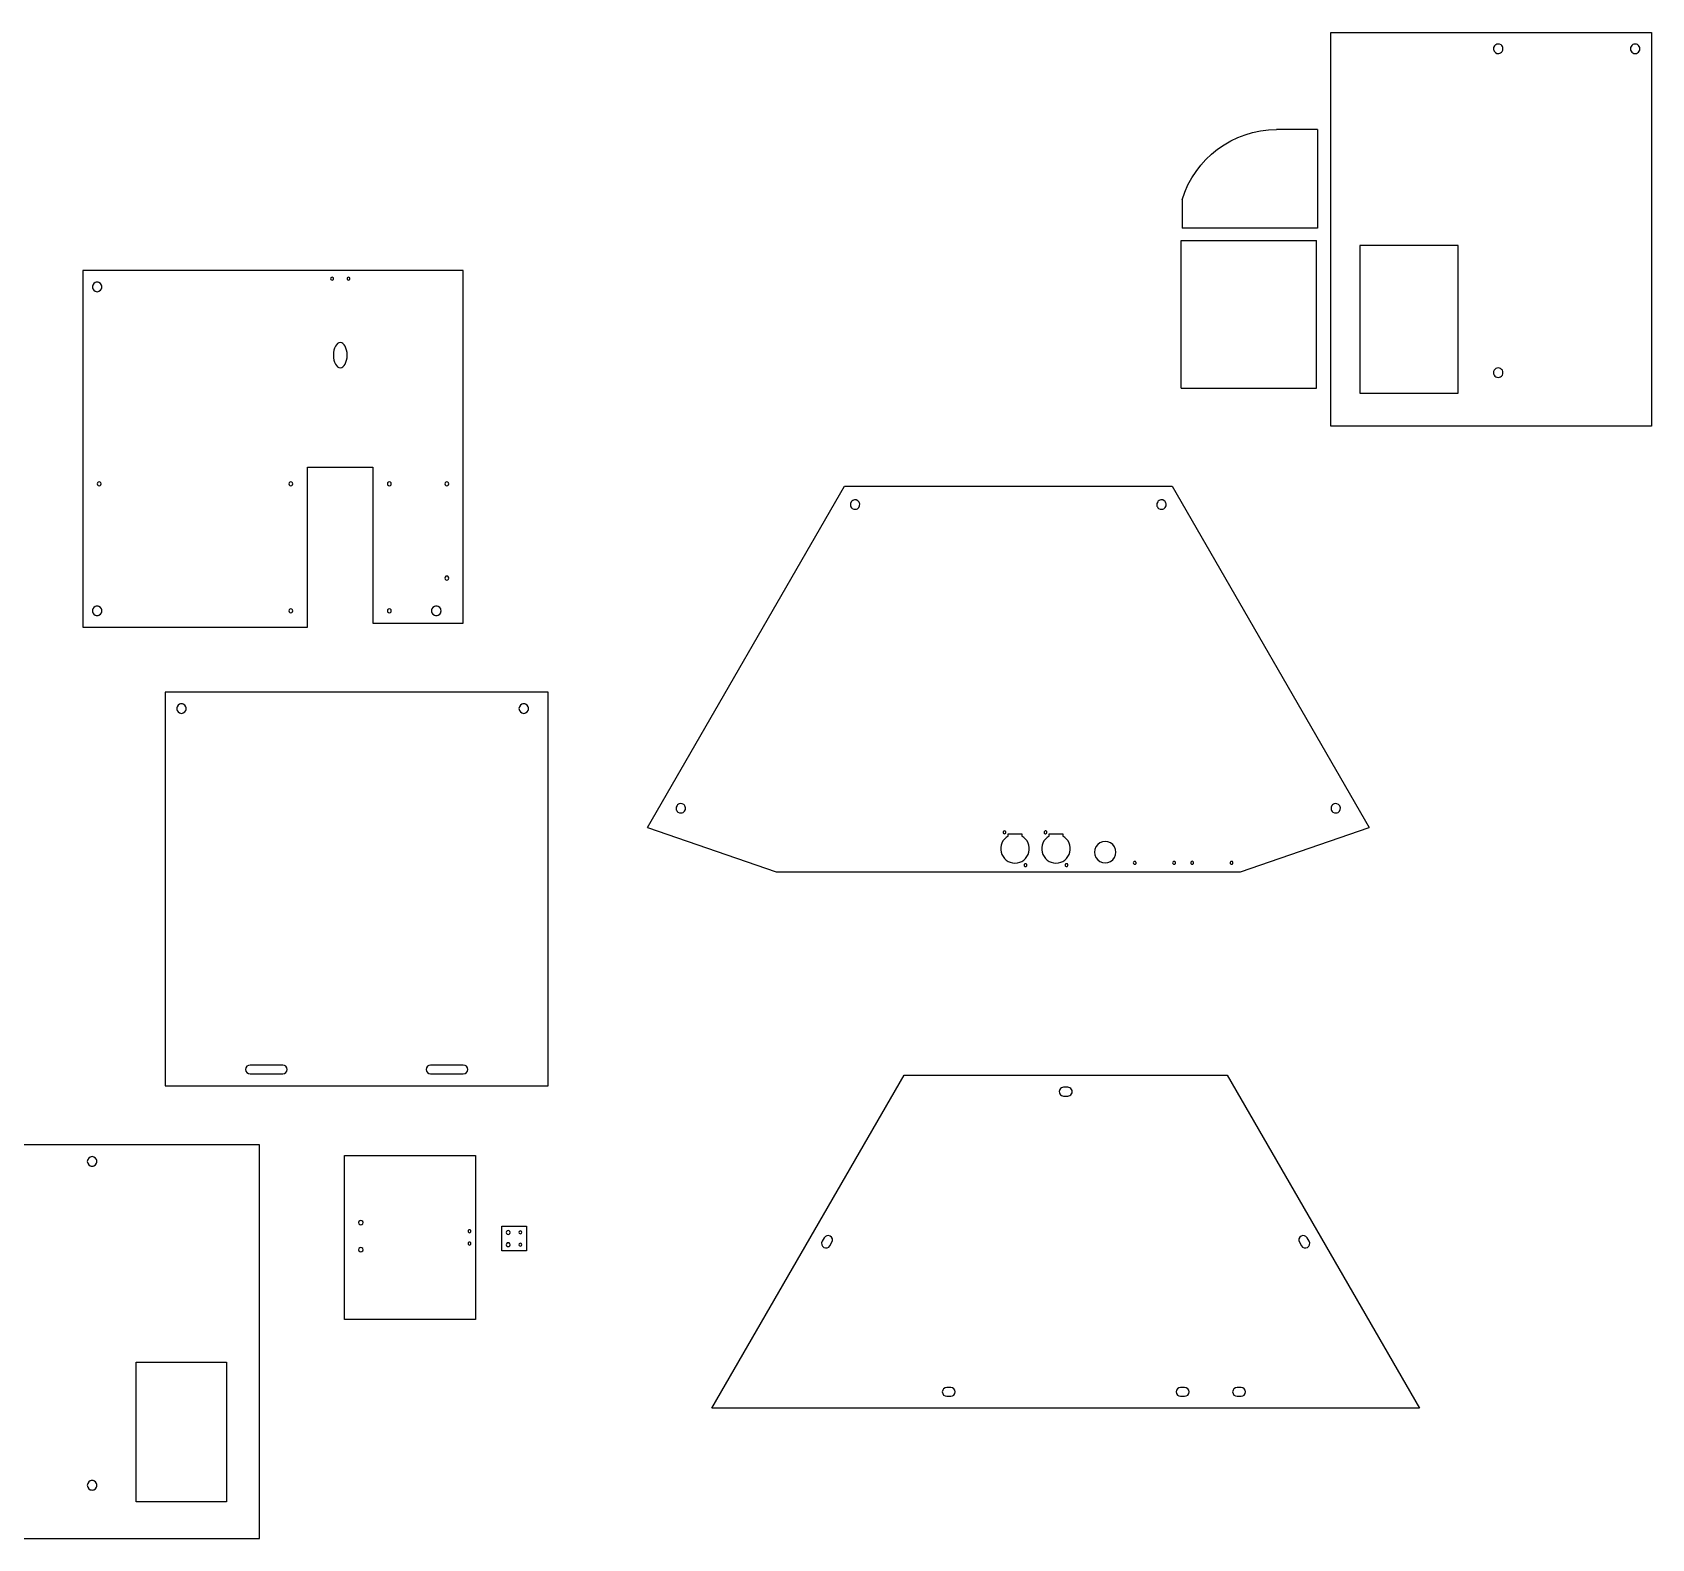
# Model space of a CAD drawing. Extents: x -1511 to 1084, y 0 to 2035.
# Drawn here: x -169 to 1084, y 754 to 1921 of the extents above; entities that cross this region are included whole.
import ezdxf

# ---------------------------------------------------------------- set-up
doc = ezdxf.new("R2010")
doc.units = 0

msp = doc.modelspace()

# ---------------------------------------------------------------- linework, layer by layer
at = {"layer": 'Layer 1'}
for p, q in [((164.341, 1736.11), (-130.299, 1736.11)), ((-130.299, 1736.11), (-130.299, 1583.71)), ((61.7619, 1730.32), (61.6105, 1729.76)), ((62.1757, 1730.74), (61.7619, 1730.32)), ((62.7408, 1730.89), (62.1757, 1730.74)), ((63.306, 1730.74), (62.7408, 1730.89)), ((63.7195, 1730.32), (63.306, 1730.74)), ((63.8711, 1729.76), (63.7195, 1730.32)), ((74.4619, 1730.32), (74.3103, 1729.76)), ((74.8754, 1730.74), (74.4619, 1730.32)), ((75.4406, 1730.89), (74.8754, 1730.74)), ((76.0057, 1730.74), (75.4406, 1730.89)), ((76.4195, 1730.32), (76.0057, 1730.74)), ((76.5708, 1729.76), (76.4195, 1730.32)), ((164.341, 1583.71), (164.341, 1736.11)), ((-122.794, 1724.15), (-122.87, 1723.41)), ((-122.87, 1723.41), (-122.794, 1722.67)), ((-122.579, 1724.84), (-122.794, 1724.15)), ((-122.794, 1722.67), (-122.579, 1721.98)), ((-121.789, 1726.01), (-122.579, 1724.84)), ((-122.579, 1721.98), (-121.789, 1720.81)), ((-120.619, 1726.8), (-121.789, 1726.01)), ((-121.789, 1720.81), (-120.619, 1720.02)), ((-119.928, 1727.01), (-120.619, 1726.8)), ((-120.619, 1720.02), (-119.928, 1719.81)), ((-119.187, 1727.08), (-119.928, 1727.01)), ((-119.928, 1719.81), (-119.187, 1719.73)), ((-118.445, 1727.01), (-119.187, 1727.08)), ((-119.187, 1719.73), (-118.445, 1719.81)), ((-117.755, 1726.8), (-118.445, 1727.01)), ((-118.445, 1719.81), (-117.755, 1720.02)), ((-116.585, 1726.01), (-117.755, 1726.8)), ((-117.755, 1720.02), (-116.585, 1720.81)), ((-115.795, 1724.84), (-116.585, 1726.01)), ((-116.585, 1720.81), (-115.795, 1721.98)), ((-115.58, 1724.15), (-115.795, 1724.84)), ((-115.795, 1721.98), (-115.58, 1722.67)), ((-115.504, 1723.41), (-115.58, 1724.15)), ((-115.58, 1722.67), (-115.504, 1723.41)), ((-115.504, 1723.41), (-115.504, 1723.41)), ((61.6105, 1729.76), (61.7619, 1729.19)), ((61.7619, 1729.19), (62.1757, 1728.78)), ((62.1757, 1728.78), (62.7408, 1728.63)), ((62.7408, 1728.63), (63.306, 1728.78)), ((63.306, 1728.78), (63.7195, 1729.19)), ((63.7195, 1729.19), (63.8711, 1729.76)), ((63.8711, 1729.76), (63.8711, 1729.76)), ((74.3103, 1729.76), (74.4619, 1729.19)), ((74.4619, 1729.19), (74.8754, 1728.78)), ((74.8754, 1728.78), (75.4406, 1728.63)), ((75.4406, 1728.63), (76.0057, 1728.78)), ((76.0057, 1728.78), (76.4195, 1729.19)), ((76.4195, 1729.19), (76.5708, 1729.76)), ((76.5708, 1729.76), (76.5708, 1729.76)), ((68.0156, 1680.17), (67.0144, 1679.6)), ((69.0906, 1680.36), (68.0156, 1680.17)), ((70.1656, 1680.17), (69.0906, 1680.36)), ((71.1667, 1679.6), (70.1656, 1680.17)), ((63.865, 1672.55), (63.7566, 1670.58)), ((63.7566, 1670.58), (63.865, 1668.6)), ((64.1757, 1674.39), (63.865, 1672.55)), ((63.865, 1668.6), (64.1757, 1666.77)), ((64.6675, 1676.05), (64.1757, 1674.39)), ((65.3189, 1677.5), (64.6675, 1676.05)), ((66.1084, 1678.69), (65.3189, 1677.5)), ((67.0144, 1679.6), (66.1084, 1678.69)), ((72.0729, 1678.69), (71.1667, 1679.6)), ((72.8622, 1677.5), (72.0729, 1678.69)), ((73.5136, 1676.05), (72.8622, 1677.5)), ((74.0055, 1674.39), (73.5136, 1676.05)), ((74.3163, 1672.55), (74.0055, 1674.39)), ((74.0055, 1666.77), (74.3163, 1668.6)), ((74.4246, 1670.58), (74.3163, 1672.55)), ((74.3163, 1668.6), (74.4246, 1670.58)), ((64.1757, 1666.77), (64.6675, 1665.1)), ((64.6675, 1665.1), (65.3189, 1663.66)), ((65.3189, 1663.66), (66.1082, 1662.46)), ((66.1082, 1662.46), (67.0144, 1661.56)), ((67.0144, 1661.56), (68.0156, 1660.99)), ((68.0156, 1660.99), (69.0906, 1660.79)), ((69.0906, 1660.79), (70.1656, 1660.99)), ((70.1656, 1660.99), (71.1667, 1661.56)), ((71.1667, 1661.56), (72.0729, 1662.46)), ((72.0729, 1662.46), (72.8622, 1663.66)), ((72.8622, 1663.66), (73.5136, 1665.1)), ((73.5136, 1665.1), (74.0055, 1666.77)), ((-130.299, 1583.71), (-130.299, 1459.89)), ((43.584, 1459.89), (43.584, 1583.71)), ((43.584, 1583.71), (94.3836, 1583.71)), ((94.3836, 1583.71), (94.3836, 1463.06)), ((164.341, 1463.06), (164.341, 1583.71)), ((-118.919, 1571.77), (-119.123, 1571.01)), ((-119.123, 1571.01), (-118.919, 1570.25)), ((-118.361, 1572.33), (-118.919, 1571.77)), ((-118.919, 1570.25), (-118.361, 1569.69)), ((-117.599, 1572.53), (-118.361, 1572.33)), ((-118.361, 1569.69), (-117.599, 1569.49)), ((-116.837, 1572.33), (-117.599, 1572.53)), ((-117.599, 1569.49), (-116.837, 1569.69)), ((-116.279, 1571.77), (-116.837, 1572.33)), ((-116.837, 1569.69), (-116.279, 1570.25)), ((-116.075, 1571.01), (-116.279, 1571.77)), ((-116.279, 1570.25), (-116.075, 1571.01)), ((-116.075, 1571.01), (-116.075, 1571.01)), ((29.564, 1571.77), (29.3597, 1571.01)), ((29.3597, 1571.01), (29.564, 1570.25)), ((30.1217, 1572.33), (29.564, 1571.77)), ((29.564, 1570.25), (30.1217, 1569.69)), ((30.8837, 1572.53), (30.1217, 1572.33)), ((30.1217, 1569.69), (30.8837, 1569.49)), ((31.6457, 1572.33), (30.8837, 1572.53)), ((30.8837, 1569.49), (31.6457, 1569.69)), ((32.2035, 1571.77), (31.6457, 1572.33)), ((31.6457, 1569.69), (32.2035, 1570.25)), ((32.4077, 1571.01), (32.2035, 1571.77)), ((32.2035, 1570.25), (32.4077, 1571.01)), ((32.4077, 1571.01), (32.4077, 1571.01)), ((105.764, 1571.77), (105.56, 1571.01)), ((105.56, 1571.01), (105.764, 1570.25)), ((106.322, 1572.33), (105.764, 1571.77)), ((105.764, 1570.25), (106.322, 1569.69)), ((107.084, 1572.53), (106.322, 1572.33)), ((106.322, 1569.69), (107.084, 1569.49)), ((107.846, 1572.33), (107.084, 1572.53)), ((107.084, 1569.49), (107.846, 1569.69)), ((108.404, 1571.77), (107.846, 1572.33)), ((107.846, 1569.69), (108.404, 1570.25)), ((108.608, 1571.01), (108.404, 1571.77)), ((108.404, 1570.25), (108.608, 1571.01)), ((108.608, 1571.01), (108.608, 1571.01)), ((150.321, 1571.77), (150.117, 1571.01)), ((150.117, 1571.01), (150.321, 1570.25)), ((150.879, 1572.33), (150.321, 1571.77)), ((150.321, 1570.25), (150.879, 1569.69)), ((151.641, 1572.53), (150.879, 1572.33)), ((150.879, 1569.69), (151.641, 1569.49)), ((152.403, 1572.33), (151.641, 1572.53)), ((151.641, 1569.49), (152.403, 1569.69)), ((152.961, 1571.77), (152.403, 1572.33)), ((152.403, 1569.69), (152.961, 1570.25)), ((153.165, 1571.01), (152.961, 1571.77)), ((152.961, 1570.25), (153.165, 1571.01)), ((153.165, 1571.01), (153.165, 1571.01)), ((306.927, 1304.79), (459.489, 1569.044)), ((459.489, 1569.04), (713.085, 1569.039161)), ((713.085, 1569.04), (865.651, 1304.79)), ((464.121, 1555.82), (464.020614, 1554.41167)), ((464.741, 1557.09), (464.121126, 1555.82474)), ((465.232, 1557.62), (464.741112, 1557.089118)), ((465.835, 1558.05), (465.231784, 1557.613133)), ((466.515, 1558.36), (465.835055, 1558.056032)), ((467.22, 1558.52), (466.514799, 1558.360318)), ((468.628, 1558.42), (467.22002, 1558.51448)), ((469.896, 1557.8), (468.62844, 1558.418551)), ((470.427, 1557.31), (469.896118, 1557.800888)), ((470.863, 1556.71), (470.426133, 1557.313216)), ((470.863, 1556.71), (470.863, 1556.71)), ((471.167, 1556.03), (470.863032, 1556.709945)), ((471.327, 1555.32), (471.167318, 1556.025201)), ((471.229, 1553.92), (471.327095, 1555.32701)), ((701.346, 1555.82), (701.247905, 1554.41299)), ((701.967, 1557.09), (701.346158, 1555.82112)), ((702.459, 1557.62), (701.966789, 1557.091409)), ((703.062, 1558.06), (702.458784, 1557.623133)), ((703.742, 1558.36), (703.062055, 1558.056032)), ((704.446, 1558.52), (703.742121, 1558.358027)), ((705.853, 1558.42), (704.44599, 1558.518095)), ((707.123, 1557.81), (705.85315, 1558.427228)), ((707.654, 1557.32), (707.123118, 1557.810888)), ((708.09, 1556.71), (707.653133, 1557.313216)), ((708.09, 1556.71), (708.09, 1556.71)), ((708.394, 1556.03), (708.090032, 1556.709945)), ((708.554, 1555.33), (708.394318, 1556.035201)), ((708.454, 1553.92), (708.554386, 1555.32833)), ((464.021, 1554.41), (464.180682, 1553.704799)), ((464.18, 1553.71), (464.483968, 1553.030055)), ((464.484, 1553.03), (464.920867, 1552.426784)), ((464.921, 1552.42), (465.451882, 1551.929112)), ((465.452, 1551.93), (466.72185, 1551.312772)), ((466.722, 1551.32), (468.12901, 1551.221905)), ((468.129, 1551.22), (468.834201, 1551.379682)), ((468.834, 1551.38), (469.512623, 1551.68626)), ((469.513, 1551.68), (470.117539, 1552.114576)), ((470.117, 1552.12), (470.607888, 1552.650882)), ((470.608, 1552.65), (471.228842, 1553.91888)), ((701.248, 1554.42), (701.407682, 1553.714799)), ((701.407, 1553.71), (701.710968, 1553.030055)), ((701.711, 1553.03), (702.147867, 1552.426784)), ((702.148, 1552.43), (702.678882, 1551.939112)), ((702.679, 1551.94), (703.94656, 1551.321449)), ((703.947, 1551.32), (705.3563, 1551.223228)), ((705.356, 1551.22), (706.061201, 1551.379682)), ((706.061, 1551.38), (706.739623, 1551.68626)), ((706.74, 1551.69), (707.344539, 1552.124576)), ((707.344, 1552.12), (707.834888, 1552.650882)), ((707.835, 1552.65), (708.453551, 1553.91756)), ((150.321, 1498.75), (150.117, 1497.99)), ((150.117, 1497.99), (150.321, 1497.23)), ((150.879, 1499.31), (150.321, 1498.75)), ((150.321, 1497.23), (150.879, 1496.67)), ((151.641, 1499.51), (150.879, 1499.31)), ((150.879, 1496.67), (151.641, 1496.46)), ((152.403, 1499.31), (151.641, 1499.51)), ((151.641, 1496.46), (152.403, 1496.67)), ((152.961, 1498.75), (152.403, 1499.31)), ((152.403, 1496.67), (152.961, 1497.23)), ((153.165, 1497.99), (152.961, 1498.75)), ((152.961, 1497.23), (153.165, 1497.99)), ((153.165, 1497.99), (153.165, 1497.99)), ((-122.794, 1473.33), (-122.87, 1472.59)), ((-122.87, 1472.59), (-122.794, 1471.85)), ((-122.579, 1474.02), (-122.794, 1473.33)), ((-122.794, 1471.85), (-122.579, 1471.16)), ((-121.789, 1475.19), (-122.579, 1474.02)), ((-122.579, 1471.16), (-121.789, 1469.99)), ((-120.619, 1475.98), (-121.789, 1475.19)), ((-121.789, 1469.99), (-120.619, 1469.2)), ((-119.928, 1476.19), (-120.619, 1475.98)), ((-120.619, 1469.2), (-119.928, 1468.99)), ((-119.187, 1476.26), (-119.928, 1476.19)), ((-119.928, 1468.99), (-119.187, 1468.91)), ((-118.445, 1476.19), (-119.187, 1476.26)), ((-119.187, 1468.91), (-118.445, 1468.99)), ((-117.755, 1475.98), (-118.445, 1476.19)), ((-118.445, 1468.99), (-117.755, 1469.2)), ((-116.585, 1475.19), (-117.755, 1475.98)), ((-117.755, 1469.2), (-116.585, 1469.99)), ((-115.795, 1474.02), (-116.585, 1475.19)), ((-116.585, 1469.99), (-115.795, 1471.16)), ((-115.58, 1473.33), (-115.795, 1474.02)), ((-115.795, 1471.16), (-115.58, 1471.85)), ((-115.504, 1472.59), (-115.58, 1473.33)), ((-115.58, 1471.85), (-115.504, 1472.59)), ((-115.504, 1472.59), (-115.504, 1472.59)), ((29.564, 1473.35), (29.3597, 1472.59)), ((29.3597, 1472.59), (29.564, 1471.83)), ((30.1217, 1473.91), (29.564, 1473.35)), ((29.564, 1471.83), (30.1217, 1471.27)), ((30.8837, 1474.11), (30.1217, 1473.91)), ((30.1217, 1471.27), (30.8837, 1471.06)), ((31.6457, 1473.91), (30.8837, 1474.11)), ((30.8837, 1471.06), (31.6457, 1471.27)), ((32.2035, 1473.35), (31.6457, 1473.91)), ((31.6457, 1471.27), (32.2035, 1471.83)), ((32.4077, 1472.59), (32.2035, 1473.35)), ((32.2035, 1471.83), (32.4077, 1472.59)), ((32.4077, 1472.59), (32.4077, 1472.59)), ((105.764, 1473.35), (105.56, 1472.59)), ((105.56, 1472.59), (105.764, 1471.83)), ((106.322, 1473.91), (105.764, 1473.35)), ((105.764, 1471.83), (106.322, 1471.27)), ((107.084, 1474.11), (106.322, 1473.91)), ((106.322, 1471.27), (107.084, 1471.06)), ((107.846, 1473.91), (107.084, 1474.11)), ((107.084, 1471.06), (107.846, 1471.27)), ((108.404, 1473.35), (107.846, 1473.91)), ((107.846, 1471.27), (108.404, 1471.83)), ((108.608, 1472.59), (108.404, 1473.35)), ((108.404, 1471.83), (108.608, 1472.59)), ((108.608, 1472.59), (108.608, 1472.59)), ((139.84, 1473.33), (139.764, 1472.59)), ((139.764, 1472.59), (139.84, 1471.85)), ((140.055, 1474.02), (139.84, 1473.33)), ((139.84, 1471.85), (140.055, 1471.16)), ((140.845, 1475.19), (140.055, 1474.02)), ((140.055, 1471.16), (140.845, 1469.99)), ((142.015, 1475.98), (140.845, 1475.19)), ((140.845, 1469.99), (142.015, 1469.2)), ((142.705, 1476.19), (142.015, 1475.98)), ((142.015, 1469.2), (142.705, 1468.99)), ((143.447, 1476.26), (142.705, 1476.19)), ((142.705, 1468.99), (143.447, 1468.91)), ((144.188, 1476.19), (143.447, 1476.26)), ((143.447, 1468.91), (144.188, 1468.99)), ((144.879, 1475.98), (144.188, 1476.19)), ((144.188, 1468.99), (144.879, 1469.2)), ((146.049, 1475.19), (144.879, 1475.98)), ((144.879, 1469.2), (146.049, 1469.99)), ((146.839, 1474.02), (146.049, 1475.19)), ((146.049, 1469.99), (146.839, 1471.16)), ((147.054, 1473.33), (146.839, 1474.02)), ((146.839, 1471.16), (147.054, 1471.85)), ((147.13, 1472.59), (147.054, 1473.33)), ((147.054, 1471.85), (147.13, 1472.59)), ((147.13, 1472.59), (147.13, 1472.59)), ((-130.299, 1459.89), (43.584, 1459.89)), ((94.3836, 1463.06), (164.341, 1463.06)), ((230.172, 1409.58), (-66.5895, 1409.58)), ((-66.5895, 1409.58), (-66.5895, 1104.78)), ((230.172, 1104.78), (230.172, 1409.58)), ((-57.4965, 1397.62), (-57.5725, 1396.88)), ((-57.5725, 1396.88), (-57.4965, 1396.14)), ((-57.2812, 1398.31), (-57.4965, 1397.62)), ((-57.4965, 1396.14), (-57.2812, 1395.45)), ((-56.4916, 1399.48), (-57.2812, 1398.31)), ((-57.2812, 1395.45), (-56.4916, 1394.28)), ((-55.3217, 1400.27), (-56.4916, 1399.48)), ((-56.4916, 1394.28), (-55.3217, 1393.49)), ((-54.6308, 1400.48), (-55.3217, 1400.27)), ((-55.3217, 1393.49), (-54.6308, 1393.28)), ((-53.8895, 1400.55), (-54.6308, 1400.48)), ((-54.6308, 1393.28), (-53.8895, 1393.2)), ((-53.1481, 1400.48), (-53.8895, 1400.55)), ((-53.8895, 1393.2), (-53.1481, 1393.28)), ((-52.4573, 1400.27), (-53.1481, 1400.48)), ((-53.1481, 1393.28), (-52.4573, 1393.49)), ((-51.2873, 1399.48), (-52.4573, 1400.27)), ((-52.4573, 1393.49), (-51.2873, 1394.28)), ((-50.4975, 1398.31), (-51.2873, 1399.48)), ((-51.2873, 1394.28), (-50.4975, 1395.45)), ((-50.2824, 1397.62), (-50.4975, 1398.31)), ((-50.4975, 1395.45), (-50.2824, 1396.14)), ((-50.2065, 1396.88), (-50.2824, 1397.62)), ((-50.2824, 1396.14), (-50.2065, 1396.88)), ((-50.2065, 1396.88), (-50.2065, 1396.88)), ((207.514, 1397.62), (207.438, 1396.88)), ((207.438, 1396.88), (207.514, 1396.14)), ((207.729, 1398.31), (207.514, 1397.62)), ((207.514, 1396.14), (207.729, 1395.45)), ((208.519, 1399.48), (207.729, 1398.31)), ((207.729, 1395.45), (208.519, 1394.28)), ((209.689, 1400.27), (208.519, 1399.48)), ((208.519, 1394.28), (209.689, 1393.49)), ((210.379, 1400.48), (209.689, 1400.27)), ((209.689, 1393.49), (210.379, 1393.28)), ((211.121, 1400.55), (210.379, 1400.48)), ((210.379, 1393.28), (211.121, 1393.2)), ((211.862, 1400.48), (211.121, 1400.55)), ((211.121, 1393.2), (211.862, 1393.28)), ((212.553, 1400.27), (211.862, 1400.48)), ((211.862, 1393.28), (212.553, 1393.49)), ((213.723, 1399.48), (212.553, 1400.27)), ((212.553, 1393.49), (213.723, 1394.28)), ((214.513, 1398.31), (213.723, 1399.48)), ((213.723, 1394.28), (214.513, 1395.45)), ((214.728, 1397.62), (214.513, 1398.31)), ((214.513, 1395.45), (214.728, 1396.14)), ((214.804, 1396.88), (214.728, 1397.62)), ((214.728, 1396.14), (214.804, 1396.88)), ((214.804, 1396.88), (214.804, 1396.88)), ((329.099, 1319.24), (329.258682, 1318.534799)), ((329.2, 1320.65), (329.099614, 1319.24167)), ((329.819, 1321.92), (329.199126, 1320.65474)), ((329.259, 1318.54), (329.562968, 1317.860055)), ((329.563, 1317.86), (329.999867, 1317.256784)), ((330.31, 1322.45), (329.819112, 1321.919118)), ((330, 1317.26), (330.530882, 1316.769112)), ((330.915, 1322.88), (330.310461, 1322.445424)), ((330.531, 1316.77), (331.80085, 1316.152772)), ((331.596, 1323.19), (330.915086, 1322.882418)), ((332.301, 1323.35), (331.595799, 1323.190318)), ((333.707, 1323.26), (332.30131, 1323.355803)), ((334.974, 1322.64), (333.70644, 1323.258551)), ((333.913, 1316.21), (334.591623, 1316.51626)), ((334.591, 1316.52), (335.19783, 1316.955899)), ((335.507, 1322.15), (334.973826, 1322.639566)), ((335.198, 1316.95), (335.688888, 1317.480882)), ((335.942, 1321.54), (335.507424, 1322.144539)), ((335.689, 1317.48), (336.307551, 1318.74756)), ((336.248, 1320.86), (335.94174, 1321.538623)), ((335.942, 1321.54), (335.942, 1321.54)), ((336.406, 1320.16), (336.248609, 1320.866524)), ((336.308, 1318.75), (336.406095, 1320.15701)), ((836.173, 1319.24), (836.332682, 1318.534799)), ((836.275, 1320.65), (836.173291, 1319.24396)), ((836.894, 1321.92), (836.275449, 1320.65244)), ((836.333, 1318.54), (836.636968, 1317.860055)), ((836.637, 1317.86), (837.07519, 1317.254493)), ((837.384, 1322.45), (836.893112, 1321.919118)), ((837.075, 1317.25), (837.604559, 1316.761403)), ((837.989, 1322.88), (837.384461, 1322.445424)), ((837.605, 1316.76), (838.87485, 1316.142772)), ((838.67, 1323.19), (837.989086, 1322.882418)), ((839.375, 1323.35), (838.669799, 1323.190318)), ((840.782, 1323.25), (839.37499, 1323.348095)), ((842.048, 1322.63), (840.78177, 1323.24626)), ((840.987, 1316.21), (841.665623, 1316.51626)), ((841.665, 1316.51), (842.27183, 1316.945899)), ((842.581, 1322.14), (842.047826, 1322.629566)), ((842.272, 1316.95), (842.762888, 1317.480882)), ((843.016, 1321.54), (842.581424, 1322.144539)), ((842.763, 1317.48), (843.381551, 1318.74756)), ((843.016, 1321.54), (843.016, 1321.54)), ((843.324, 1320.86), (843.016418, 1321.540914)), ((843.48, 1320.15), (843.323932, 1320.854233)), ((843.382, 1318.75), (843.480095, 1320.15701)), ((306.927, 1304.79), (406.5464, 1270.5898)), ((331.8, 1316.15), (333.20701, 1316.051905)), ((333.207, 1316.05), (333.912201, 1316.209682)), ((766.032, 1270.59), (865.6506, 1304.7911)), ((838.874, 1316.15), (840.28101, 1316.051905)), ((840.282, 1316.05), (840.987201, 1316.209682)), ((581.301, 1292.8), (580.719523, 1291.09252)), ((582.152, 1294.39), (581.301554, 1292.79914)), ((583.254, 1295.83), (582.1515, 1294.38996)), ((582.388, 1301.64), (582.236923, 1301.076172)), ((582.237, 1301.07), (582.389497, 1300.504243)), ((582.803, 1302.05), (582.388055, 1301.636288)), ((582.389, 1300.51), (582.801389, 1300.097347)), ((582.802, 1300.09), (583.367151, 1299.936632)), ((583.369, 1302.2), (582.803243, 1302.047503)), ((584.596, 1297.09), (583.25474, 1295.83596)), ((583.367, 1299.94), (583.932757, 1300.092497)), ((583.932, 1302.05), (583.368172, 1302.201077)), ((584.346, 1301.64), (583.932288, 1302.054945)), ((583.933, 1300.09), (584.347945, 1300.503712)), ((584.497, 1301.07), (584.345826, 1301.633466)), ((584.346, 1301.64), (584.346, 1301.64)), ((584.348, 1300.51), (584.497754, 1301.076119)), ((586.161, 1298.12), (584.5956, 1297.08484)), ((586.159, 1299.87), (596.8274, 1299.870255)), ((586.161, 1298.12), (586.15947, 1299.86361)), ((598.392, 1297.09), (596.82691, 1298.12336)), ((596.83, 1299.86), (596.83153, 1298.11639)), ((599.731, 1295.83), (598.39202, 1297.08556)), ((600.835, 1294.39), (599.73148, 1295.83038)), ((601.685, 1292.8), (600.834501, 1294.38952)), ((602.268, 1291.1), (601.685426, 1292.80755)), ((613.053, 1292.8), (612.471523, 1291.09252)), ((613.904, 1294.39), (613.053554, 1292.79914)), ((615.006, 1295.83), (613.9035, 1294.38996)), ((613.998, 1300.93), (614.141021, 1300.502364)), ((614.028, 1301.36), (613.99808, 1300.930281)), ((614.218, 1301.75), (614.028084, 1301.359278)), ((614.141, 1300.5), (614.438511, 1300.164614)), ((614.555, 1302.05), (614.218291, 1301.75478)), ((614.439, 1300.17), (614.827431, 1299.978761)), ((614.981, 1302.19), (614.554687, 1302.044687)), ((614.827, 1299.98), (615.259011, 1299.951403)), ((615.412, 1302.16), (614.980958, 1302.192211)), ((616.347, 1297.08), (615.00574, 1295.82596)), ((615.259, 1299.95), (615.684345, 1300.091698)), ((615.802, 1301.97), (615.412601, 1302.157625)), ((615.685, 1300.09), (616.022678, 1300.388834)), ((616.098, 1301.63), (615.801457, 1301.969001)), ((616.022, 1300.39), (616.210948, 1300.777108)), ((616.098, 1301.63), (616.098, 1301.63)), ((616.242, 1301.21), (616.09801, 1301.634022)), ((616.211, 1300.77), (616.241888, 1301.203334)), ((617.913, 1298.12), (616.3476, 1297.08484)), ((617.913, 1298.12), (617.913761, 1299.86493)), ((617.914, 1299.86), (628.5801, 1299.858932)), ((628.577, 1299.87), (628.57853, 1298.12639)), ((630.144, 1297.08), (628.5812, 1298.11468)), ((631.485, 1295.83), (630.14373, 1297.08423)), ((632.589, 1294.39), (631.48548, 1295.83038)), ((633.437, 1292.8), (632.588793, 1294.39084)), ((634.02, 1291.09), (633.437426, 1292.79755)), ((655.522, 1291.59), (654.19693, 1289.86871)), ((657.219, 1292.89), (655.52253, 1291.58975)), ((659.193, 1293.71), (657.21871, 1292.890934)), ((661.346, 1293.99), (659.19278, 1293.703099)), ((663.501, 1293.71), (661.34654, 1293.99675)), ((665.474, 1292.89), (663.50095, 1293.709208)), ((667.171, 1291.59), (665.47378, 1292.88925)), ((668.495, 1289.87), (667.17068, 1291.59229)), ((580.417, 1287.47), (580.727162, 1285.62045)), ((580.421, 1289.31), (580.417359, 1287.47481)), ((580.72, 1291.1), (580.420792, 1289.31108)), ((580.727, 1285.62), (581.343001, 1283.84927)), ((581.343, 1283.85), (582.226736, 1282.23995)), ((582.227, 1282.24), (583.34982, 1280.81381)), ((583.35, 1280.81), (584.67963, 1279.59181)), ((584.679, 1279.6), (586.18678, 1278.61299)), ((596.8, 1278.61), (598.30918, 1279.594366)), ((598.309, 1279.6), (599.63925, 1280.82019)), ((599.639, 1280.82), (600.76028, 1282.24338)), ((600.76, 1282.24), (601.644817, 1283.8507)), ((601.645, 1283.85), (602.259334, 1285.62228)), ((602.26, 1285.62), (602.571089, 1287.46772)), ((602.567, 1289.31), (602.267612, 1291.09855)), ((602.571, 1287.47), (602.567413, 1289.30713)), ((612.171, 1289.3), (612.168682, 1287.46252)), ((612.169, 1287.47), (612.479162, 1285.62045)), ((612.472, 1291.09), (612.171469, 1289.30337)), ((612.479, 1285.62), (613.095001, 1283.84927)), ((613.095, 1283.85), (613.978736, 1282.23995)), ((613.979, 1282.24), (615.10182, 1280.81381)), ((615.102, 1280.81), (616.43163, 1279.59181)), ((616.431, 1279.59), (617.93878, 1278.60299)), ((628.552, 1278.61), (630.06215, 1279.59798)), ((630.062, 1279.59), (631.39129, 1280.80657)), ((631.391, 1280.81), (632.51457, 1282.23471)), ((632.515, 1282.24), (633.397525, 1283.84938)), ((633.397, 1283.84), (634.011334, 1285.61228)), ((634.012, 1285.62), (634.321766, 1287.47001)), ((634.321, 1289.3), (634.01932, 1291.08723)), ((634.321, 1287.47), (634.321027, 1289.30616)), ((653.368, 1287.86), (653.090934, 1285.74168)), ((653.091, 1285.74), (653.367577, 1283.62054)), ((653.368, 1283.62), (654.19739, 1281.61196)), ((654.197, 1289.87), (653.368108, 1287.86081)), ((654.197, 1281.61), (655.52265, 1279.88542)), ((655.523, 1279.89), (657.2189, 1278.59304)), ((665.474, 1278.59), (667.1718, 1279.88796)), ((667.172, 1279.89), (668.49575, 1281.61358)), ((668.495, 1289.87), (668.495, 1289.87)), ((668.495, 1281.61), (669.325215, 1283.6169)), ((669.326, 1287.86), (668.495287, 1289.87033)), ((669.601, 1285.74), (669.325746, 1287.85717)), ((669.326, 1283.62), (669.601743, 1285.74061)), ((406.547, 1270.59), (766.033, 1270.591454)), ((586.187, 1278.61), (587.8479, 1277.876369)), ((587.848, 1277.88), (589.62384, 1277.423536)), ((589.624, 1277.42), (591.49335, 1277.261939)), ((591.493, 1277.26), (593.36357, 1277.417324)), ((593.364, 1277.42), (595.14069, 1277.877518)), ((595.14, 1277.88), (596.79928, 1278.614962)), ((598.647, 1276.23), (598.495923, 1275.666172)), ((598.496, 1275.67), (598.648497, 1275.104243)), ((599.061, 1276.65), (598.647378, 1276.233996)), ((598.649, 1275.1), (599.061389, 1274.687347)), ((599.628, 1276.8), (599.06092, 1276.649794)), ((599.061, 1274.69), (599.626151, 1274.536632)), ((599.626, 1274.54), (600.191757, 1274.692497)), ((600.192, 1276.65), (599.628172, 1276.801077)), ((600.605, 1276.23), (600.191288, 1276.644945)), ((600.192, 1274.69), (600.606945, 1275.103712)), ((600.605, 1276.23), (600.605, 1276.23)), ((600.757, 1275.67), (600.605826, 1276.233466)), ((600.607, 1275.1), (600.756754, 1275.666119)), ((617.939, 1278.6), (619.59858, 1277.868661)), ((619.599, 1277.87), (621.37845, 1277.412567)), ((621.378, 1277.42), (623.24506, 1277.260616)), ((623.245, 1277.26), (625.11425, 1277.419615)), ((625.114, 1277.42), (626.89201, 1277.875226)), ((626.892, 1277.87), (628.55128, 1278.604962)), ((630.282, 1275.96), (630.249789, 1275.528958)), ((630.25, 1275.53), (630.395313, 1275.103687)), ((630.472, 1276.35), (630.282084, 1275.959278)), ((630.395, 1275.11), (630.69022, 1274.773291)), ((630.807, 1276.65), (630.471614, 1276.352489)), ((630.69, 1274.77), (631.080722, 1274.580084)), ((631.233, 1276.79), (630.807655, 1276.648302)), ((631.081, 1274.58), (631.513011, 1274.551403)), ((631.666, 1276.76), (631.232666, 1276.790888)), ((631.513, 1274.55), (631.938345, 1274.691698)), ((632.056, 1276.58), (631.666601, 1276.767625)), ((631.939, 1274.69), (632.274386, 1274.987511)), ((632.352, 1276.24), (632.055457, 1276.579001)), ((632.274, 1274.99), (632.465239, 1275.378431)), ((632.352, 1276.24), (632.352, 1276.24)), ((632.496, 1275.81), (632.35201, 1276.234022)), ((632.465, 1275.38), (632.495888, 1275.813334)), ((657.219, 1278.59), (659.19337, 1277.768501)), ((659.193, 1277.77), (661.34614, 1277.485541)), ((661.346, 1277.48), (663.50054, 1277.764609)), ((663.501, 1277.77), (665.47396, 1278.591357)), ((683.231, 1278.05), (683.077632, 1277.484849)), ((683.078, 1277.48), (683.230497, 1276.914243)), ((683.231, 1276.92), (683.643389, 1276.507347)), ((683.644, 1278.46), (683.231347, 1278.047611)), ((683.643, 1276.5), (684.210442, 1276.347955)), ((684.21, 1278.61), (683.644243, 1278.457503)), ((684.21, 1276.35), (684.773466, 1276.501174)), ((684.774, 1278.46), (684.210172, 1278.611077)), ((685.187, 1278.05), (684.773288, 1278.464945)), ((684.774, 1276.5), (685.188945, 1276.913712)), ((685.187, 1278.05), (685.187, 1278.05)), ((685.339, 1277.48), (685.187826, 1278.043466)), ((685.189, 1276.92), (685.338754, 1277.486119)), ((713.71, 1278.05), (713.558923, 1277.486172)), ((713.559, 1277.48), (713.709206, 1276.91292)), ((713.709, 1276.92), (714.123681, 1276.50867)), ((714.125, 1278.46), (713.710055, 1278.046288)), ((714.124, 1276.5), (714.689151, 1276.346632)), ((714.688, 1278.61), (714.124534, 1278.458826)), ((715.255, 1278.46), (714.688881, 1278.609754)), ((714.689, 1276.35), (715.254757, 1276.502497)), ((715.668, 1278.05), (715.254288, 1278.464945)), ((715.255, 1276.5), (715.667653, 1276.912389)), ((715.667, 1276.92), (715.819045, 1277.487442)), ((715.819, 1277.48), (715.667826, 1278.043466)), ((715.668, 1278.05), (715.668, 1278.05)), ((727.676, 1278.05), (727.524923, 1277.486172)), ((727.525, 1277.49), (727.677497, 1276.924243)), ((728.091, 1278.46), (727.676055, 1278.046288)), ((727.677, 1276.92), (728.090712, 1276.505055)), ((728.091, 1276.51), (728.654828, 1276.358923)), ((728.657, 1278.62), (728.091243, 1278.467503)), ((728.655, 1276.36), (729.220757, 1276.512497)), ((729.221, 1278.47), (728.657172, 1278.621077)), ((729.634, 1278.05), (729.220288, 1278.464945)), ((729.221, 1276.51), (729.635945, 1276.923712)), ((729.634, 1278.05), (729.634, 1278.05)), ((729.787, 1277.49), (729.634503, 1278.055757)), ((729.636, 1276.92), (729.787077, 1277.483828)), ((758.014, 1277.35), (758.155698, 1276.924655)), ((758.043, 1277.78), (758.014403, 1277.347989)), ((758.233, 1278.17), (758.043084, 1277.779278)), ((758.156, 1276.92), (758.453511, 1276.584614)), ((758.57, 1278.46), (758.233291, 1278.16478)), ((758.454, 1276.59), (758.842431, 1276.398761)), ((758.996, 1278.61), (758.569687, 1278.464687)), ((758.842, 1276.39), (759.275334, 1276.359112)), ((759.429, 1278.58), (758.995666, 1278.610888)), ((759.275, 1276.36), (759.699022, 1276.50399)), ((759.818, 1278.39), (759.429569, 1278.581239)), ((759.699, 1276.51), (760.038001, 1276.806543)), ((760.115, 1278.05), (759.817489, 1278.385386)), ((760.038, 1276.8), (760.227916, 1277.190722)), ((760.115, 1278.05), (760.115, 1278.05)), ((760.257, 1277.63), (760.115302, 1278.055345)), ((760.228, 1277.19), (760.256597, 1277.622011)), ((-3.91345, 1118.81), (-4.18232, 1117.48)), ((-4.18232, 1117.48), (-3.91345, 1116.15)), ((-3.18005, 1119.9), (-3.91345, 1118.81)), ((-3.91345, 1116.15), (-3.18005, 1115.06)), ((-2.09202, 1120.64), (-3.18005, 1119.9)), ((-0.759181, 1120.91), (-2.09202, 1120.64)), ((24.6408, 1120.91), (-0.759131, 1120.91)), ((25.9737, 1120.64), (24.6409, 1120.91)), ((27.0618, 1119.9), (25.9737, 1120.64)), ((27.7952, 1118.81), (27.0618, 1119.9)), ((27.0618, 1115.06), (27.7952, 1116.14)), ((28.0641, 1117.48), (27.7952, 1118.81)), ((27.7952, 1116.14), (28.0641, 1117.48)), ((135.786, 1118.81), (135.517, 1117.48)), ((135.517, 1117.48), (135.786, 1116.15)), ((136.519, 1119.9), (135.786, 1118.81)), ((135.786, 1116.15), (136.519, 1115.06)), ((137.607, 1120.64), (136.519, 1119.9)), ((138.94, 1120.91), (137.607, 1120.64)), ((164.34, 1120.91), (138.94, 1120.91)), ((165.673, 1120.64), (164.34, 1120.91)), ((166.761, 1119.9), (165.673, 1120.64)), ((167.494, 1118.81), (166.761, 1119.9)), ((166.761, 1115.06), (167.494, 1116.14)), ((167.763, 1117.48), (167.494, 1118.81)), ((167.494, 1116.14), (167.763, 1117.48)), ((-66.5895, 1104.78), (230.172, 1104.78)), ((-3.18005, 1115.06), (-2.09202, 1114.32)), ((-2.09202, 1114.32), (-0.759181, 1114.05)), ((-0.759131, 1114.05), (24.6408, 1114.05)), ((24.6409, 1114.05), (25.9737, 1114.32)), ((25.9737, 1114.32), (27.0618, 1115.06)), ((136.519, 1115.06), (137.607, 1114.32)), ((137.607, 1114.32), (138.94, 1114.05)), ((138.94, 1114.05), (164.34, 1114.05)), ((164.34, 1114.05), (165.673, 1114.32)), ((165.673, 1114.32), (166.761, 1115.06)), ((356.874, 855.095), (505.772, 1112.996)), ((505.772, 1113), (755.702, 1112.999569)), ((628.256, 1103.6), (627.436092, 1103.257996)), ((629.15, 1103.72), (628.256242, 1103.601157)), ((632.326, 1103.72), (629.15152, 1103.720302)), ((633.218, 1103.61), (632.324165, 1103.729414)), ((634.037, 1103.27), (633.217666, 1103.609626)), ((634.743, 1102.73), (634.037309, 1103.269665)), ((755.704, 1112.99), (904.6, 855.096)), ((625.722, 1100.29), (625.835197, 1099.411313)), ((625.837, 1101.17), (625.722782, 1100.288331)), ((625.836, 1099.41), (626.181359, 1098.573698)), ((626.18, 1102.01), (625.8365, 1101.176209)), ((626.732, 1102.72), (626.17991, 1102.00408)), ((626.181, 1098.58), (626.731258, 1097.865052)), ((626.731, 1097.86), (627.436691, 1097.320335)), ((627.436, 1103.26), (626.732154, 1102.722262)), ((627.437, 1097.32), (628.256334, 1096.980374)), ((628.256, 1096.98), (629.149835, 1096.860586)), ((629.15, 1096.86), (632.32448, 1096.859698)), ((632.323, 1096.87), (633.218081, 1096.986552)), ((633.218, 1096.99), (634.037908, 1097.332004)), ((634.038, 1097.33), (634.741846, 1097.867738)), ((634.742, 1097.87), (635.292767, 1098.588211)), ((635.293, 1102.01), (634.742742, 1102.724948)), ((635.292, 1098.59), (635.6355, 1099.423791)), ((635.637, 1101.18), (635.292964, 1102.014011)), ((635.636, 1099.42), (635.751541, 1100.299377)), ((635.752, 1100.3), (635.63748, 1101.180978)), ((6.55367, 1058.97), (-241.843, 1058.97)), ((6.55367, 754.17), (6.55367, 1058.97)), ((-126.682, 1047.01), (-126.758, 1046.27)), ((-126.758, 1046.27), (-126.682, 1045.53)), ((-126.467, 1047.7), (-126.682, 1047.01)), ((-126.682, 1045.53), (-126.467, 1044.84)), ((-125.677, 1048.87), (-126.467, 1047.7)), ((-126.467, 1044.84), (-125.677, 1043.67)), ((-124.507, 1049.66), (-125.677, 1048.87)), ((-125.677, 1043.67), (-124.507, 1042.88)), ((-123.816, 1049.87), (-124.507, 1049.66)), ((-124.507, 1042.88), (-123.816, 1042.67)), ((-123.075, 1049.95), (-123.816, 1049.87)), ((-123.816, 1042.67), (-123.075, 1042.59)), ((-122.333, 1049.87), (-123.075, 1049.95)), ((-123.075, 1042.59), (-122.333, 1042.67)), ((-121.643, 1049.66), (-122.333, 1049.87)), ((-122.333, 1042.67), (-121.643, 1042.88)), ((-120.473, 1048.87), (-121.643, 1049.66)), ((-121.643, 1042.88), (-120.473, 1043.67)), ((-119.683, 1047.7), (-120.473, 1048.87)), ((-120.473, 1043.67), (-119.683, 1044.84)), ((-119.468, 1047.01), (-119.683, 1047.7)), ((-119.683, 1044.84), (-119.468, 1045.53)), ((-119.392, 1046.27), (-119.468, 1047.01)), ((-119.468, 1045.53), (-119.392, 1046.27)), ((-119.392, 1046.27), (-119.392, 1046.27)), ((72.2825, 1050.91), (173.882, 1050.91)), ((72.2825, 923.915), (72.2825, 1050.91)), ((173.882, 1050.91), (173.882, 923.915)), ((83.4865, 999.707), (83.255254, 998.844459)), ((83.2553, 998.845), (83.486546, 997.979814)), ((83.4865, 997.98), (84.118853, 997.347647)), ((84.1189, 1000.34), (83.486547, 999.707647)), ((84.1189, 997.347), (84.982499, 997.116813)), ((84.9825, 1000.57), (84.118901, 1000.337167)), ((84.9825, 997.117), (85.846099, 997.347187)), ((85.8461, 1000.34), (84.982501, 1000.572833)), ((86.4781, 999.707), (85.846011, 1000.339353)), ((85.8461, 997.347), (86.478189, 997.979353)), ((86.4781, 997.98), (86.70961, 998.845186)), ((86.7097, 998.845), (86.47819, 999.707541)), ((86.7097, 998.845), (86.7097, 998.845)), ((167.989, 992.177), (168.140341, 991.610792)), ((168.141, 992.744), (167.989659, 992.177792)), ((168.554, 993.156), (168.140192, 992.743251)), ((168.141, 991.611), (168.554808, 991.198251)), ((168.554, 991.198), (169.119149, 991.047188)), ((169.12, 993.307), (168.554851, 993.156188)), ((169.685, 993.156), (169.119851, 993.306812)), ((169.12, 991.048), (169.685149, 991.198812)), ((169.685, 991.198), (170.098808, 991.610749)), ((170.099, 992.744), (169.685192, 993.156749)), ((170.25, 992.177), (170.098659, 992.743208)), ((170.099, 991.611), (170.250341, 992.177208)), ((170.25, 992.177), (170.25, 992.177)), ((194.266, 996.055), (213.316, 996.055)), ((194.266, 977.005), (194.266, 996.055)), ((197.708, 992.054), (197.504, 991.292)), ((197.504, 991.292), (197.708, 990.53)), ((198.266, 992.613), (197.708, 992.054)), ((197.708, 990.53), (198.266, 989.972)), ((199.028, 992.816), (198.266, 992.613)), ((199.79, 992.613), (199.028, 992.816)), ((200.348, 992.054), (199.79, 992.613)), ((199.79, 989.972), (200.348, 990.53)), ((200.552, 991.292), (200.348, 992.054)), ((200.348, 990.53), (200.552, 991.292)), ((200.552, 991.292), (200.552, 991.292)), ((207.574, 991.858), (207.422, 991.292)), ((207.422, 991.292), (207.574, 990.726)), ((207.987, 992.271), (207.574, 991.858)), ((207.574, 990.726), (207.987, 990.313)), ((208.553, 992.422), (207.987, 992.271)), ((209.118, 992.271), (208.553, 992.422)), ((209.531, 991.858), (209.118, 992.271)), ((209.118, 990.313), (209.531, 990.726)), ((209.683, 991.292), (209.531, 991.858)), ((209.531, 990.726), (209.683, 991.292)), ((209.683, 991.292), (209.683, 991.292)), ((213.316, 996.055), (213.316, 977.005)), ((83.4865, 978.752), (83.255254, 977.889459)), ((84.1189, 979.385), (83.486547, 978.752647)), ((84.9825, 979.618), (84.118901, 979.385167)), ((85.8461, 979.385), (84.982501, 979.617833)), ((86.4781, 978.752), (85.846011, 979.384353)), ((86.7097, 977.89), (86.47819, 978.752541)), ((167.989, 982.652), (168.140341, 982.085792)), ((168.141, 983.219), (167.989659, 982.652792)), ((168.554, 983.631), (168.140192, 983.218251)), ((168.141, 982.086), (168.554808, 981.673251)), ((168.554, 981.673), (169.119149, 981.522188)), ((169.12, 983.782), (168.554851, 983.631188)), ((169.685, 983.631), (169.119851, 983.781812)), ((169.12, 981.523), (169.685149, 981.673812)), ((169.685, 981.673), (170.098808, 982.085749)), ((170.099, 983.219), (169.685192, 983.631749)), ((170.25, 982.652), (170.098659, 983.218208)), ((170.099, 982.086), (170.250341, 982.652208)), ((170.25, 982.652), (170.25, 982.652)), ((197.708, 982.529), (197.504, 981.767)), ((197.504, 981.767), (197.708, 981.005)), ((198.266, 983.088), (197.708, 982.529)), ((197.708, 981.005), (198.266, 980.447)), ((198.266, 989.972), (199.028, 989.768)), ((199.028, 983.291), (198.266, 983.088)), ((198.266, 980.447), (199.028, 980.243)), ((199.028, 989.768), (199.79, 989.972)), ((199.79, 983.088), (199.028, 983.291)), ((199.028, 980.243), (199.79, 980.447)), ((200.348, 982.529), (199.79, 983.088)), ((199.79, 980.447), (200.348, 981.005)), ((200.552, 981.767), (200.348, 982.529)), ((200.348, 981.005), (200.552, 981.767)), ((200.552, 981.767), (200.552, 981.767)), ((207.574, 982.333), (207.422, 981.767)), ((207.422, 981.767), (207.574, 981.201)), ((207.987, 982.746), (207.574, 982.333)), ((207.574, 981.201), (207.987, 980.788)), ((207.987, 990.313), (208.553, 990.162)), ((208.553, 982.897), (207.987, 982.746)), ((207.987, 980.788), (208.553, 980.637)), ((208.553, 990.162), (209.118, 990.313)), ((209.118, 982.746), (208.553, 982.897)), ((208.553, 980.637), (209.118, 980.788)), ((209.531, 982.333), (209.118, 982.746)), ((209.118, 980.788), (209.531, 981.201)), ((209.683, 981.767), (209.531, 982.333)), ((209.531, 981.201), (209.683, 981.767)), ((209.683, 981.767), (209.683, 981.767)), ((441.794, 983.09), (441.884506, 981.77966)), ((442.228, 984.382), (441.794651, 983.09)), ((441.885, 981.78), (442.461939, 980.6008)), ((443.813, 987.134), (442.22603, 984.38467)), ((442.462, 980.601), (443.48337, 979.699775)), ((443.483, 979.7), (444.77271, 979.265328)), ((444.716, 988.153), (443.813452, 987.13392)), ((445.897, 988.728), (444.71647, 988.153352)), ((444.773, 979.265), (446.08563, 979.356829)), ((447.207, 988.818), (445.89666, 988.727494)), ((446.086, 979.357), (447.2652, 979.933939)), ((448.495, 988.386), (447.20661, 988.818381)), ((447.265, 979.934), (448.167548, 980.95308)), ((448.167, 980.953), (449.75397, 983.70233)), ((449.517, 987.485), (448.49563, 988.386225)), ((450.094, 986.305), (449.517061, 987.4842)), ((449.753, 983.704), (450.185381, 984.99239)), ((450.185, 984.993), (450.093171, 986.30563)), ((811.383, 986.306), (811.289722, 984.99648)), ((811.29, 984.996), (811.723033, 983.70622)), ((811.961, 987.486), (811.383409, 986.30625)), ((811.724, 983.704), (813.312, 980.955)), ((812.98, 988.386), (811.96009, 987.48553)), ((814.27, 988.819), (812.98022, 988.385967)), ((813.31, 980.957), (814.21047, 979.93709)), ((814.211, 979.937), (815.39172, 979.363023)), ((815.578, 988.728), (814.2698, 988.818987)), ((815.391, 979.363), (816.70149, 979.273336)), ((816.759, 988.154), (815.57828, 988.727977)), ((816.702, 979.273), (817.99178, 979.706033)), ((817.662, 987.136), (816.759238, 988.15458)), ((819.251, 984.384), (817.663, 987.133)), ((817.992, 979.706), (819.01191, 980.60647)), ((819.012, 980.607), (819.5873, 981.78543)), ((819.68, 983.095), (819.249258, 984.38611)), ((819.587, 981.785), (819.680278, 983.09452)), ((83.2553, 977.89), (83.486546, 977.024814)), ((83.4865, 977.025), (84.118853, 976.392647)), ((84.1189, 976.392), (84.982499, 976.161813)), ((84.9825, 976.162), (85.846099, 976.392187)), ((85.8461, 976.392), (86.478189, 977.024353)), ((86.4781, 977.025), (86.70961, 977.890186)), ((86.7097, 977.89), (86.7097, 977.89)), ((213.316, 977.005), (194.266, 977.005)), ((173.882, 923.915), (72.2825, 923.915)), ((-88.907, 890.695), (-19.0572, 890.695)), ((-88.907, 782.745), (-88.907, 890.695)), ((-19.0572, 890.695), (-19.0572, 782.745)), ((535.236, 867.796), (535.505802, 866.46086)), ((535.506, 869.128), (535.236262, 867.79603)), ((536.239, 870.217), (535.50545, 869.12746)), ((535.506, 866.461), (536.238752, 865.37176)), ((536.239, 865.371), (537.32986, 864.635159)), ((537.33, 870.954), (536.23979, 870.217634)), ((538.661, 871.224), (537.32947, 870.95323)), ((541.837, 871.222), (538.66252, 871.222302)), ((543.169, 870.952), (541.83703, 871.221738)), ((544.256, 870.217), (543.16875, 870.951873)), ((543.17, 864.638), (544.25431, 865.374011)), ((544.254, 865.374), (544.98755, 866.46354)), ((544.989, 869.128), (544.256248, 870.21724)), ((544.988, 866.463), (545.257738, 867.79497)), ((545.257, 867.795), (544.988521, 869.12785)), ((716.218, 867.794), (716.48877, 866.46247)), ((716.488, 869.126), (716.218262, 867.79403)), ((717.221, 870.215), (716.48745, 869.12546)), ((716.489, 866.462), (717.221752, 865.37276)), ((718.306, 870.951), (717.22169, 870.214989)), ((717.222, 865.373), (718.30696, 864.636804)), ((719.64, 871.223), (718.30618, 870.950907)), ((722.813, 871.225), (719.63623, 871.223979)), ((724.146, 870.953), (722.81271, 871.22503)), ((725.235, 870.22), (724.14546, 870.95355)), ((724.146, 864.635), (725.23621, 865.371366)), ((725.97, 869.128), (725.235925, 870.21954)), ((725.236, 865.372), (725.96955, 866.46154)), ((726.238, 867.795), (725.969521, 869.12785)), ((725.97, 866.461), (726.238415, 867.79526)), ((760.027, 867.797), (760.296802, 866.46186)), ((760.297, 869.129), (760.027262, 867.79703)), ((760.297, 866.462), (761.029752, 865.37276)), ((761.031, 870.218), (760.29745, 869.12846)), ((761.03, 865.372), (762.12086, 864.636159)), ((762.119, 870.953), (761.03108, 870.217957)), ((763.452, 871.225), (762.11818, 870.952907)), ((766.627, 871.225), (763.45252, 871.225302)), ((767.962, 870.954), (766.62774, 871.222415)), ((767.962, 864.636), (769.04992, 865.371043)), ((769.051, 870.217), (767.96243, 870.954164)), ((769.05, 865.371), (769.78355, 866.46054)), ((769.786, 869.129), (769.050957, 870.21692)), ((769.784, 866.461), (770.054707, 867.79658)), ((770.055, 867.796), (769.786521, 869.12885)), ((904.6, 855.096), (356.874, 855.095)), ((537.329, 864.636), (538.66097, 864.366262)), ((538.663, 864.364), (541.83748, 864.363698)), ((541.836, 864.366), (543.16982, 864.638093)), ((718.307, 864.637), (719.63897, 864.367262)), ((719.636, 864.366), (722.81277, 864.367021)), ((722.813, 864.367), (724.14585, 864.635479)), ((762.121, 864.636), (763.45297, 864.366262)), ((763.454, 864.364), (766.62848, 864.363698)), ((766.627, 864.366), (767.96214, 864.635802)), ((-126.682, 796.186), (-126.758, 795.445)), ((-126.758, 795.445), (-126.682, 794.702)), ((-126.467, 796.877), (-126.682, 796.186)), ((-126.682, 794.702), (-126.467, 794.014)), ((-125.677, 798.043), (-126.467, 796.877)), ((-126.467, 794.014), (-125.677, 792.844)), ((-124.507, 798.832), (-125.677, 798.043)), ((-125.677, 792.844), (-124.507, 792.056)), ((-123.816, 799.046), (-124.507, 798.832)), ((-124.507, 792.056), (-123.816, 791.842)), ((-123.075, 799.12), (-123.816, 799.046)), ((-123.816, 791.842), (-123.075, 791.768)), ((-122.333, 799.046), (-123.075, 799.12)), ((-123.075, 791.768), (-122.333, 791.842)), ((-121.643, 798.832), (-122.333, 799.046)), ((-122.333, 791.842), (-121.643, 792.056)), ((-120.473, 798.043), (-121.643, 798.832)), ((-121.643, 792.056), (-120.473, 792.844)), ((-119.683, 796.877), (-120.473, 798.043)), ((-120.473, 792.844), (-119.683, 794.014)), ((-119.468, 796.186), (-119.683, 796.877)), ((-119.683, 794.014), (-119.468, 794.702)), ((-119.392, 795.445), (-119.468, 796.186)), ((-119.468, 794.702), (-119.392, 795.445)), ((-119.392, 795.445), (-119.392, 795.445)), ((-19.0572, 782.745), (-88.907, 782.745)), ((-240.243, 754.17), (6.55367, 754.17))]:
    msp.add_line(p, q, dxfattribs=at)
at = {"layer": 'Sketch064'}
for p, q in [((836.016, 1615.71), (836.016, 1920.51)), ((836.016, 1920.51), (1084.41, 1920.51)), ((1084.41, 1920.51), (1084.41, 1615.71)), ((962.090694, 1908.762524), (961.991219, 1907.355467)), ((961.991219, 1907.355467), (962.149992, 1906.649952)), ((962.71006, 1910.029841), (962.090694, 1908.762524)), ((962.149992, 1906.649952), (962.455, 1905.97)), ((962.455, 1905.97), (962.891353, 1905.36588)), ((962.455, 1905.97), (962.455, 1905.97)), ((963.201151, 1910.56068), (962.71006, 1910.029841)), ((963.805954, 1910.996085), (963.201151, 1910.56068)), ((964.485427, 1911.302158), (963.805954, 1910.996085)), ((965.190692, 1911.462037), (964.485427, 1911.302158)), ((966.597904, 1911.364767), (965.190692, 1911.462037)), ((967.866189, 1910.747388), (966.597904, 1911.364767)), ((968.397797, 1910.25713), (967.866189, 1910.747388)), ((968.83415, 1909.65301), (968.397797, 1910.25713)), ((968.57909, 1905.593169), (969.198456, 1906.860486)), ((969.139158, 1908.973058), (968.83415, 1909.65301)), ((969.297931, 1908.267543), (969.139158, 1908.973058)), ((969.198456, 1906.860486), (969.297931, 1908.267543)), ((1068.149929, 1908.757041), (1068.026573, 1907.811501)), ((1068.026573, 1907.811501), (1068.14993, 1906.865961)), ((1068.52, 1909.653001), (1068.149929, 1908.757041)), ((1068.14993, 1906.865961), (1068.520002, 1905.970001)), ((1069.110888, 1910.421473), (1068.52, 1909.653001)), ((1068.520002, 1905.970001), (1068.52, 1905.97)), ((1068.52, 1905.97), (1069.110892, 1905.201531)), ((1069.86807, 1911.001074), (1069.110888, 1910.421473)), ((1070.74861, 1911.367014), (1069.86807, 1911.001074)), ((1071.70957, 1911.494504), (1070.74861, 1911.367014)), ((1072.67053, 1911.367016), (1071.70957, 1911.494504)), ((1073.551071, 1911.001077), (1072.67053, 1911.367016)), ((1074.308255, 1910.421477), (1073.551071, 1911.001077)), ((1074.899145, 1909.653007), (1074.308255, 1910.421477)), ((1074.30826, 1905.201536), (1074.899148, 1905.970007)), ((1075.269217, 1908.757048), (1074.899145, 1909.653007)), ((1074.899148, 1905.970007), (1075.269219, 1906.865967)), ((1075.392575, 1907.811508), (1075.269217, 1908.757048)), ((1075.269219, 1906.865967), (1075.392575, 1907.811508)), ((962.891353, 1905.36588), (963.422961, 1904.875622)), ((963.422961, 1904.875622), (964.691246, 1904.258243)), ((964.691246, 1904.258243), (966.098458, 1904.160973)), ((966.098458, 1904.160973), (966.803723, 1904.320852)), ((966.803723, 1904.320852), (967.483196, 1904.626925)), ((967.483196, 1904.626925), (968.087999, 1905.06233)), ((968.087999, 1905.06233), (968.57909, 1905.593169)), ((1069.110892, 1905.201531), (1069.868077, 1904.621932)), ((1069.868077, 1904.621932), (1070.748618, 1904.255993)), ((1070.748618, 1904.255993), (1071.709578, 1904.128505)), ((1071.709578, 1904.128505), (1072.670537, 1904.255994)), ((1072.670537, 1904.255994), (1073.551077, 1904.621935)), ((1073.551077, 1904.621935), (1074.30826, 1905.201536)), ((934.652, 1755.41), (858.4522, 1755.410107)), ((858.453, 1755.41), (858.452707, 1641.111)), ((934.652, 1641.11), (934.652293, 1755.409)), ((962.085929, 1657.927041), (961.962573, 1656.981501)), ((961.962573, 1656.981501), (962.08593, 1656.035961)), ((962.456, 1658.823001), (962.085929, 1657.927041)), ((962.08593, 1656.035961), (962.456002, 1655.140001)), ((963.046888, 1659.591473), (962.456, 1658.823001)), ((962.456002, 1655.140001), (962.456, 1655.14)), ((962.456, 1655.14), (963.046892, 1654.371531)), ((963.80407, 1660.171074), (963.046888, 1659.591473)), ((964.68461, 1660.537014), (963.80407, 1660.171074)), ((965.64557, 1660.664504), (964.68461, 1660.537014)), ((966.60653, 1660.537016), (965.64557, 1660.664504)), ((967.487071, 1660.171077), (966.60653, 1660.537016)), ((968.244255, 1659.591477), (967.487071, 1660.171077)), ((968.835145, 1658.823007), (968.244255, 1659.591477)), ((968.24426, 1654.371536), (968.835148, 1655.140007)), ((969.205217, 1657.927048), (968.835145, 1658.823007)), ((968.835148, 1655.140007), (969.205219, 1656.035967)), ((969.328575, 1656.981508), (969.205217, 1657.927048)), ((969.205219, 1656.035967), (969.328575, 1656.981508)), ((963.046892, 1654.371531), (963.804077, 1653.791932)), ((963.804077, 1653.791932), (964.684618, 1653.425993)), ((964.684618, 1653.425993), (965.645578, 1653.298505)), ((965.645578, 1653.298505), (966.606537, 1653.425994)), ((966.606537, 1653.425994), (967.487077, 1653.791935)), ((967.487077, 1653.791935), (968.24426, 1654.371536)), ((858.452, 1641.11), (934.6518, 1641.109893)), ((1082.81, 1615.71), (836.016, 1615.71)), ((1084.41, 1615.71), (1082.80987, 1615.709733))]:
    msp.add_line(p, q, dxfattribs=at)
at = {"layer": 'Sketch065'}
for p, q in [((720.128, 1644.99), (720.127671, 1759.291)), ((720.128, 1759.29), (824.903, 1759.29)), ((824.904, 1644.99), (824.903, 1759.29)), ((720.128, 1644.99), (824.904, 1644.99))]:
    msp.add_line(p, q, dxfattribs=at)
at = {"layer": 'Sketch066'}
for p, q in [((775.51501, 1842.954529), (781.524651, 1844.195923)), ((781.524651, 1844.195923), (787.67516, 1844.953594)), ((787.67516, 1844.953594), (793.943, 1845.21)), ((825.693, 1845.21), (793.9432, 1845.21048)), ((825.693, 1845.21), (825.692781, 1769.0107)), ((748.403618, 1830.105748), (753.355865, 1833.502601)), ((753.355865, 1833.502601), (758.566664, 1836.503448)), ((758.566664, 1836.503448), (764.012479, 1839.090748)), ((764.012479, 1839.090748), (769.669774, 1841.246956)), ((769.669774, 1841.246956), (775.51501, 1842.954529)), ((735.333568, 1817.714601), (739.368933, 1822.194205)), ((739.368933, 1822.194205), (743.733462, 1826.330435)), ((743.733462, 1826.330435), (748.403618, 1830.105748)), ((725.437827, 1802.390982), (728.344478, 1807.795446)), ((728.344478, 1807.795446), (731.650904, 1812.909166)), ((731.650904, 1812.909166), (735.333568, 1817.714601)), ((720.918, 1790.78), (722.954489, 1796.713319)), ((722.954489, 1796.713319), (725.437827, 1802.390982)), ((720.918, 1790.78), (720.917978, 1769.0132)), ((825.692, 1769.01), (720.918, 1769.01))]:
    msp.add_line(p, q, dxfattribs=at)

doc.saveas('drawing.dxf')
